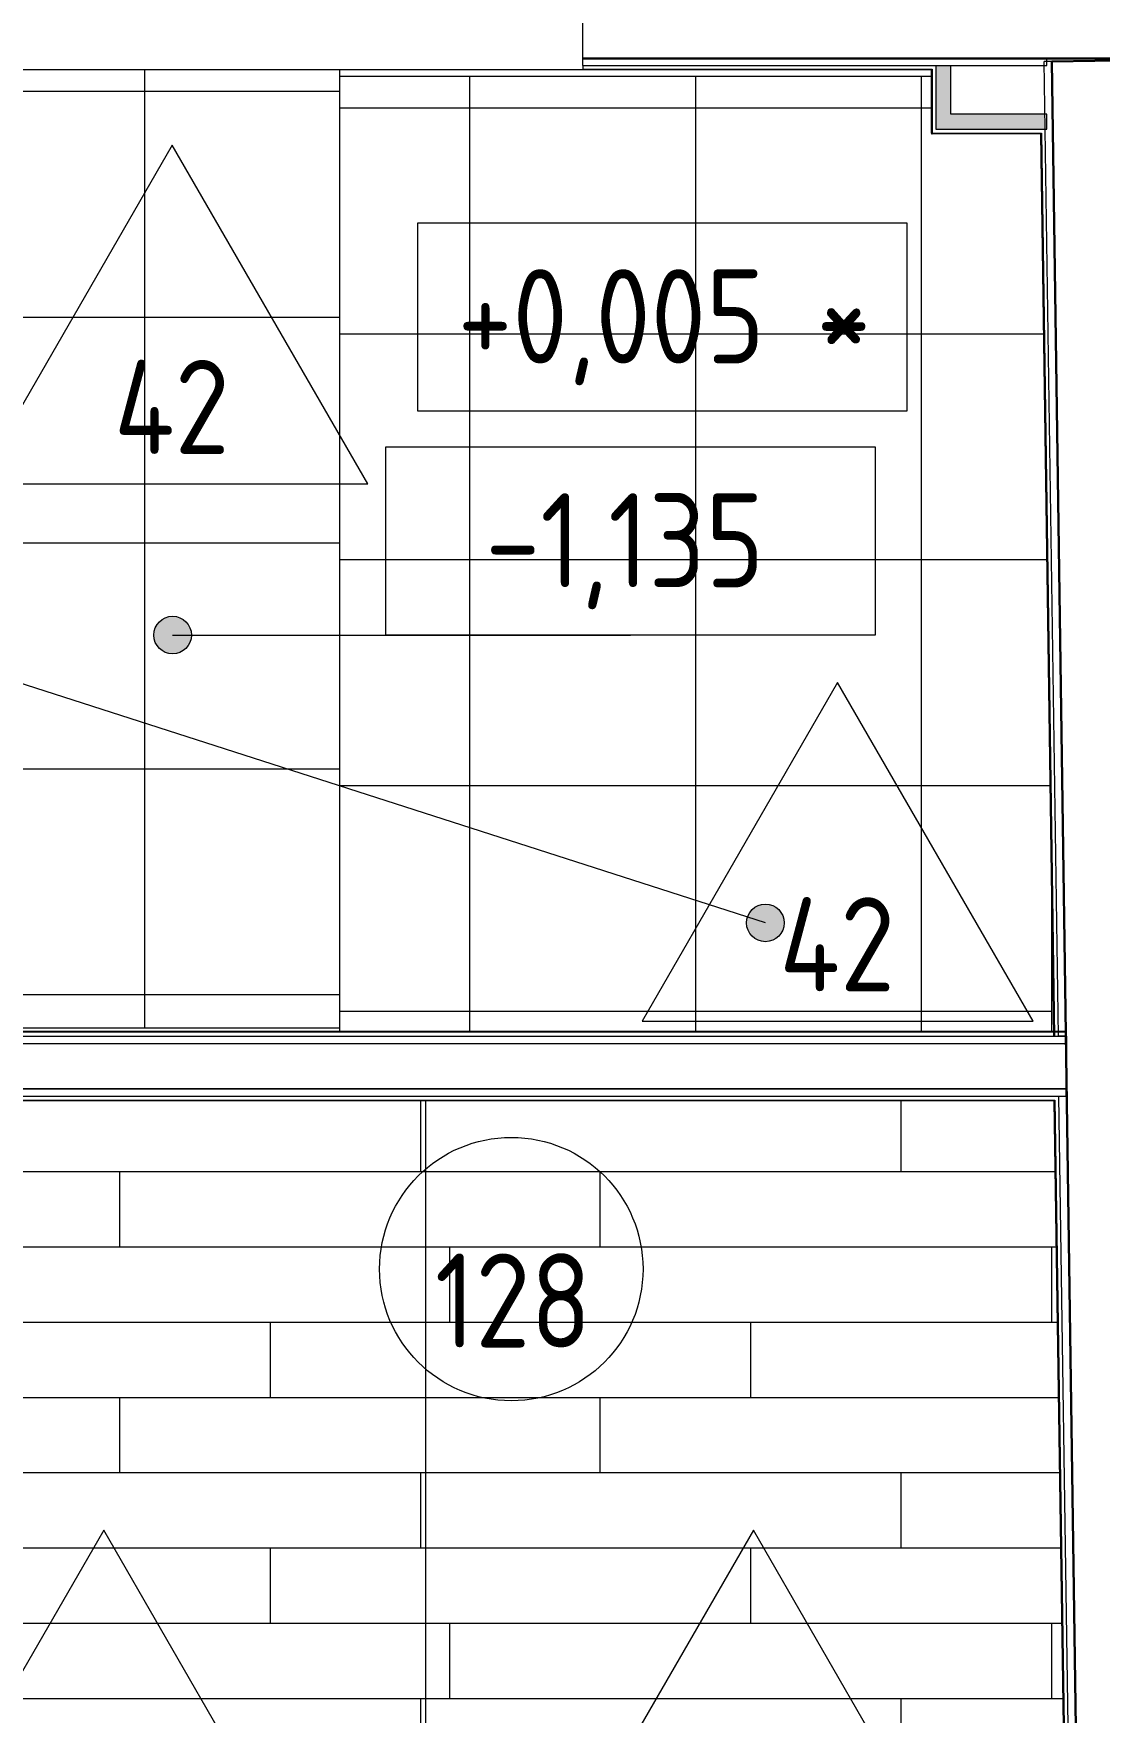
# Model space of a CAD drawing. Header units: millimetres. Extents: x -12447 to 83753, y -46415 to 46712.
# Drawn here: x 35372 to 38205, y 15747 to 20207 of the extents above; entities that cross this region are included whole.
import ezdxf

# ---------------------------------------------------------------- set-up
doc = ezdxf.new("R2010")
doc.units = ezdxf.units.MM
for name, color, linetype, lineweight in [('Аннотация', 7, 'Continuous', 20), ('Марки', 7, 'Continuous', 20), ('Марки помещений', 7, 'Continuous', 20), ('Отметки', 7, 'Continuous', 9), ('Перекрытие', 7, 'Continuous', 18), ('Перекрытие штриховка', 7, 'Continuous', 18), ('Стены внутренние', 7, 'Continuous', 18), ('Стены наружные', 7, 'Continuous', 18), ('Стены несущие', 7, 'Continuous', 30), ('Стены отделка', 7, 'Continuous', 30), ('Стены перегородки', 7, 'Continuous', 30), ('Стены штриховка', 7, 'Continuous', 9)]:
    doc.layers.add(name, color=color, linetype=linetype, lineweight=lineweight)
doc.styles.add('GOST Common_1', font='GOST_Common.ttf', dxfattribs={"width": 0.9, "height": 250})
doc.styles.add('GOST Common_2', font='GOST_Common.ttf', dxfattribs={"width": 0.9, "height": 250})

# ---------------------------------------------------------------- blocks, each defined once
blk = doc.blocks.new('ADSK_Марка_Помещение_ОдноЗначение - Номер-159740-План полов 1-го этажа')
at = {"layer": 'Марки помещений'}
blk.add_circle((0, 0), 3.5, dxfattribs=at)
blk = doc.blocks.new('ADSK_Марка_ПерекрытиеПол - Экземпляр_Отделка пола-158379-План полов 1-го этажа')
at = {"layer": 'Марки', "color": 1, "true_color": 0xff0000}
for p, q in [((0, 9), (-5.196, 0)), ((5.196, 0), (0, 9)), ((-5.196, 0), (5.196, 0))]:
    blk.add_line(p, q, dxfattribs=at)
blk = doc.blocks.new('Высотные отметки - Рамка-12095-План полов 1-го этажа')
at = {"layer": 'Аннотация'}
for p, q in [((-6.5, 0), (-6.5, 5)), ((-6.5, 5), (6.5, 5)), ((6.5, 5), (6.5, 0)), ((6.5, 0), (-6.5, 0))]:
    blk.add_line(p, q, dxfattribs=at)

msp = doc.modelspace()

# ---------------------------------------------------------------- hatches: boundary and pattern name
at = {"layer": 'Марки помещений'}
h = msp.add_hatch(color=256, dxfattribs=at)
edge = h.paths.add_edge_path()
edge.add_arc((37316.88, 17844.556), 50, 0, 360)
at = {"layer": 'Отметки'}
h = msp.add_hatch(color=256, dxfattribs=at)
edge = h.paths.add_edge_path()
edge.add_arc((35741.694, 18609.247), 50, 0, 360)
at = {"layer": 'Перекрытие штриховка', "lineweight": 9, "true_color": 0x787878}
h = msp.add_hatch(dxfattribs=at)
h.set_pattern_fill('FP_120', color=8, style=0, pattern_type=2)
h.set_pattern_definition([(270, (35667.2, 18853.47), (600, 4e-14), []), (0, (35667.2, 18853.47), (0, 600), [])])
h.paths.add_polyline_path([(35647.749, 17565.616), (36184.684, 17565.616), (36184.684, 20110.566), (35149.684, 20110.566), (35149.684, 18944.994), (35299.684, 18944.994), (35299.684, 17565.616)])
h = msp.add_hatch(dxfattribs=at)
h.set_pattern_fill('FP_132', color=8, style=0, pattern_type=2)
h.set_pattern_definition([(90, (37131.47, 18809.3), (-600, 4e-14), []), (180, (37131.47, 18809.3), (-7e-14, -600), [])])
h.paths.add_polyline_path([(38049.015, 19941.066), (38050.842, 19943.066), (38048.986, 19943.066)])
h.paths.add_polyline_path([(36184.684, 17555.938), (38078.249, 17555.938), (38078.249, 17915.043), (38048.986, 19941.066), (37760, 19941.066), (37760, 19943.066), (37758, 19943.066), (37758, 20093.032), (36184.684, 20093.032), (36184.684, 17897.023)])
h = msp.add_hatch(dxfattribs=at)
h.set_pattern_fill('FP_109', color=8, style=0, pattern_type=2)
h.set_pattern_definition([(0, (36877.8, 16983.73), (0, 200), []), (90, (36877.8, 16983.73), (-400, 400), [200, -1400]), (90, (37677.8, 17183.73), (-400, 400), [200, -1400])])
h.paths.add_polyline_path([(38155.01, 14811.98), (38117.619, 17403.73), (38115.723, 17403.73), (38115.455, 17383.73), (38116.318, 17383.73), (38154.416, 14811.98)])
h.paths.add_polyline_path([(36910.895, 14811.98), (36910.895, 14823.98), (38122.234, 14823.98), (38084.492, 17371.73), (36414.878, 17371.73), (36414.878, 15056.405), (36838.235, 14811.98), (36841.266, 14811.98)])
h.paths.add_polyline_path([(36758.235, 14811.98), (36414.878, 15010.217), (36414.878, 14811.98), (36751.118, 14811.98)])
h.paths.add_polyline_path([(38124.264, 14821.98), (38122.234, 14823.98), (38122.412, 14821.981)])
h.paths.add_polyline_path([(38086.492, 17371.73), (38086.463, 17373.73), (38084.492, 17371.73), (38086.463, 17371.73)])
h = msp.add_hatch(dxfattribs=at)
h.set_pattern_fill('FP_86', color=8, style=0, pattern_type=2)
h.set_pattern_definition([(0, (36401.32, 16183.73), (0, 200), []), (90, (36401.32, 16183.73), (-400, 400), [200, -1400]), (90, (37201.32, 16383.73), (-400, 400), [200, -1400])])
h.paths.add_polyline_path([(36414.878, 14811.98), (36414.878, 15010.217), (36060.111, 15215.23), (36063.259, 15220.73), (36053.32, 15226.468), (36066.82, 15249.851), (36056.861, 15255.601), (36060.111, 15261.23), (36414.878, 15056.405), (36414.878, 17371.73), (34813.322, 17371.73), (34813.322, 16431.937), (34801.322, 16431.937), (34801.322, 15597.899), (35179.572, 16252.721), (35185.072, 16249.573), (35190.81, 16259.512), (35214.193, 16246.012), (35219.943, 16255.971), (35225.572, 16252.721), (34801.322, 15517.899), (34801.322, 15401.937), (34813.322, 15401.937), (34813.322, 14823.98), (35880.895, 14823.98), (35880.895, 14811.98)])
h.paths.add_polyline_path([(34813.322, 14821.98), (34813.322, 14823.98), (34811.611, 14821.98)])
h.paths.add_polyline_path([(34813.322, 17371.73), (34813.322, 17373.73), (34811.611, 17373.441)])
at = {"layer": 'Стены внутренние'}
for points in [[(37770, 19993.066), (37810, 19993.066), (37810, 20122.566), (37770, 20122.566), (37770, 20093.032)], [(38050.987, 19953.066), (38060.834, 19953.719), (38060.266, 19993.066), (37770, 19993.066), (37770, 19953.066), (37822.197, 19953.066)]]:
    msp.add_hatch(color=256, dxfattribs=at).paths.add_polyline_path(points)

# ---------------------------------------------------------------- linework, layer by layer
at = {"layer": 'Марки помещений'}
msp.add_line((37316.88, 17844.556), (34262.231, 18827.421), dxfattribs=at)
msp.add_circle((37316.88, 17844.556), 50, dxfattribs=at)
at = {"layer": 'Отметки', "lineweight": 20}
msp.add_line((35741.694, 18609.247), (36958.542, 18609.247), dxfattribs=at)
at = {"layer": 'Отметки'}
msp.add_circle((35741.694, 18609.247), 50, dxfattribs=at)
at = {"layer": 'Перекрытие'}
for p, q in [((36184.684, 20110.566), (36184.684, 17555.938)), ((37758.209, 20093.032), (36184.684, 20093.032)), ((38078.249, 17555.921), (38078.249, 17915.043)), ((35299.684, 17565.616), (36184.684, 17565.616)), ((38117.622, 17403.73), (38115.723, 17403.73)), ((36414.878, 15056.405), (36414.878, 17371.73))]:
    msp.add_line(p, q, dxfattribs=at)
at = {"layer": 'Стены внутренние'}
msp.add_line((36832.22, 20122.566), (36832.22, 20391.318), dxfattribs=at)
at = {"layer": 'Стены наружные'}
for p, q in [((36832.22, 20122.566), (36832.22, 20110.566)), ((36832.22, 20110.566), (35123.096, 20110.566))]:
    msp.add_line(p, q, dxfattribs=at)
at = {"layer": 'Стены несущие'}
for p, q in [((36832.22, 20141.318), (38648.188, 20141.318)), ((38078.249, 20133.032), (38648.189, 20141.254)), ((38177.025, 13285.929), (38078.249, 20133.032))]:
    msp.add_line(p, q, dxfattribs=at)
at = {"layer": 'Стены отделка', "lineweight": 9}
for p, q in [((37770, 20122.566), (37770, 19953.066)), ((37770, 20122.566), (38065, 20122.566)), ((37810, 19993.066), (37810, 20122.566)), ((38078.249, 20133.032), (38058.251, 20132.744)), ((38095.609, 17543.649), (38058.251, 20132.744)), ((38065, 20122.566), (38065, 20141.318)), ((38078.249, 20133.032), (38115.607, 17543.938)), ((37758, 20110.566), (36832.22, 20110.566)), ((37758, 19943.066), (37758, 20110.566)), ((38065, 19993.066), (37810, 19993.066)), ((38065, 19953.066), (38065, 19993.066)), ((38049.015, 19941.066), (37760, 19941.066)), ((37770, 19953.066), (38065, 19953.066)), ((38083.603, 17543.938), (38049.015, 19941.066)), ((38115.426, 17555.938), (33660, 17555.938)), ((38115.607, 17543.938), (38095.609, 17543.649)), ((38117.619, 17543.938), (38115.599, 17543.938)), ((38117.619, 17523.938), (38117.619, 17543.938)), ((34801.322, 17403.73), (38115.723, 17403.73)), ((38115.723, 17403.73), (38115.723, 17383.73)), ((34801.322, 17383.73), (38115.723, 17383.73)), ((38084.492, 17371.73), (34813.322, 17371.73)), ((38122.234, 14823.98), (38084.492, 17371.73)), ((38096.316, 17383.73), (38157.103, 13280.368)), ((38116.318, 17383.73), (38096.32, 17383.433)), ((38116.318, 17383.73), (38177.101, 13280.664))]:
    msp.add_line(p, q, dxfattribs=at)
at = {"layer": 'Стены перегородки', "lineweight": 18}
for p, q in [((33660, 17523.938), (38117.619, 17523.938)), ((38117.619, 17403.938), (38117.619, 17523.938)), ((38117.619, 17403.938), (33660, 17403.938))]:
    msp.add_line(p, q, dxfattribs=at)
at = {"layer": 'Стены штриховка'}
for p, q in [((36832.22, 20122.566), (37770, 20122.566)), ((36832.22, 20112.566), (37760, 20112.566)), ((37760, 20112.566), (37760, 19941.066)), ((37758, 19943.066), (38050.987, 19943.066)), ((37758, 19943.066), (37758, 19941.066)), ((37758, 19941.066), (37760, 19941.066)), ((38050.987, 19943.066), (38085.604, 17543.938)), ((38115.455, 17553.938), (33660, 17553.938)), ((33745, 17543.938), (38115.599, 17543.938)), ((34811.322, 17373.73), (38086.463, 17373.73)), ((38086.463, 17373.73), (38124.264, 14821.98))]:
    msp.add_line(p, q, dxfattribs=at)

# ---------------------------------------------------------------- block references
at = {"layer": 'Марки', "color": 1, "true_color": 0xff0000, "xscale": 99.99999999999993, "yscale": 99.99999999999993, "zscale": 99.99999999999993}
for p in [(35740.621, 19010.682), (37508.899, 17583.038), (35558.61, 15331.061), (37284.944, 15331.061)]:
    msp.add_blockref('ADSK_Марка_ПерекрытиеПол - Экземпляр_Отделка пола-158379-План полов 1-го этажа', p, dxfattribs=at)
at = {"layer": 'Марки помещений', "xscale": 99.99999999999993, "yscale": 99.99999999999993, "zscale": 99.99999999999993}
msp.add_blockref('ADSK_Марка_Помещение_ОдноЗначение - Номер-159740-План полов 1-го этажа', (36641.704, 16924.773), dxfattribs=at)
at = {"layer": 'Отметки', "lineweight": 20, "xscale": 99.99999999999993, "yscale": 99.99999999999993, "zscale": 99.99999999999993}
for p in [(37043.243, 19204.338), (36958.542, 18609.247)]:
    msp.add_blockref('Высотные отметки - Рамка-12095-План полов 1-го этажа', p, dxfattribs=at)

# ---------------------------------------------------------------- texts
at = {"layer": 'Марки', "color": 1, "lineweight": 9, "true_color": 0xff0000, "char_height": 250, "width": 345.6, "attachment_point": 5, "line_spacing_factor": 1.022766, "style": 'GOST Common_1'}
for insert in [(35739.59, 19215.107), (37507.867, 17787.463)]:
    msp.add_mtext('\\pxqc,t1.44,2.88,4.32,5.76,7.2,8.64,10.08,11.52,12.96,14.4,15.84,17.28,18.72,20.16,21.6,23.04,24.48,25.92,27.36,28.8,30.24,31.68,33.12,34.56,36,37.44,38.88,40.32,41.76,43.2,44.64,46.08;{42}', dxfattribs=dict(at, insert=insert))
at = {"layer": 'Марки помещений', "lineweight": 9, "insert": (36646.646, 16841.192), "char_height": 250, "width": 441, "attachment_point": 5, "line_spacing_factor": 1.022766, "style": 'GOST Common_1'}
msp.add_mtext('\\pxqc,t1.8,3.6,5.4,7.2,9,10.8,12.6,14.4,16.2,18,19.8,21.6,23.4,25.2,27,28.8,30.6,32.4,34.2,36,37.8,39.6,41.4,43.2,45,46.8,48.6,50.4,52.2,54,55.8,57.6;{128}', dxfattribs=at)
at = {"layer": 'Отметки', "lineweight": 20, "char_height": 250, "attachment_point": 1, "line_spacing_factor": 1.022761, "style": 'GOST Common_2'}
for s, insert, width in [('+0,005 *', (36498.912, 19581.045), 1306.39347), ('-1,135', (36572.608, 18985.955), 926.24202)]:
    msp.add_mtext(s, dxfattribs=dict(at, insert=insert, width=width))

doc.saveas('drawing.dxf')
